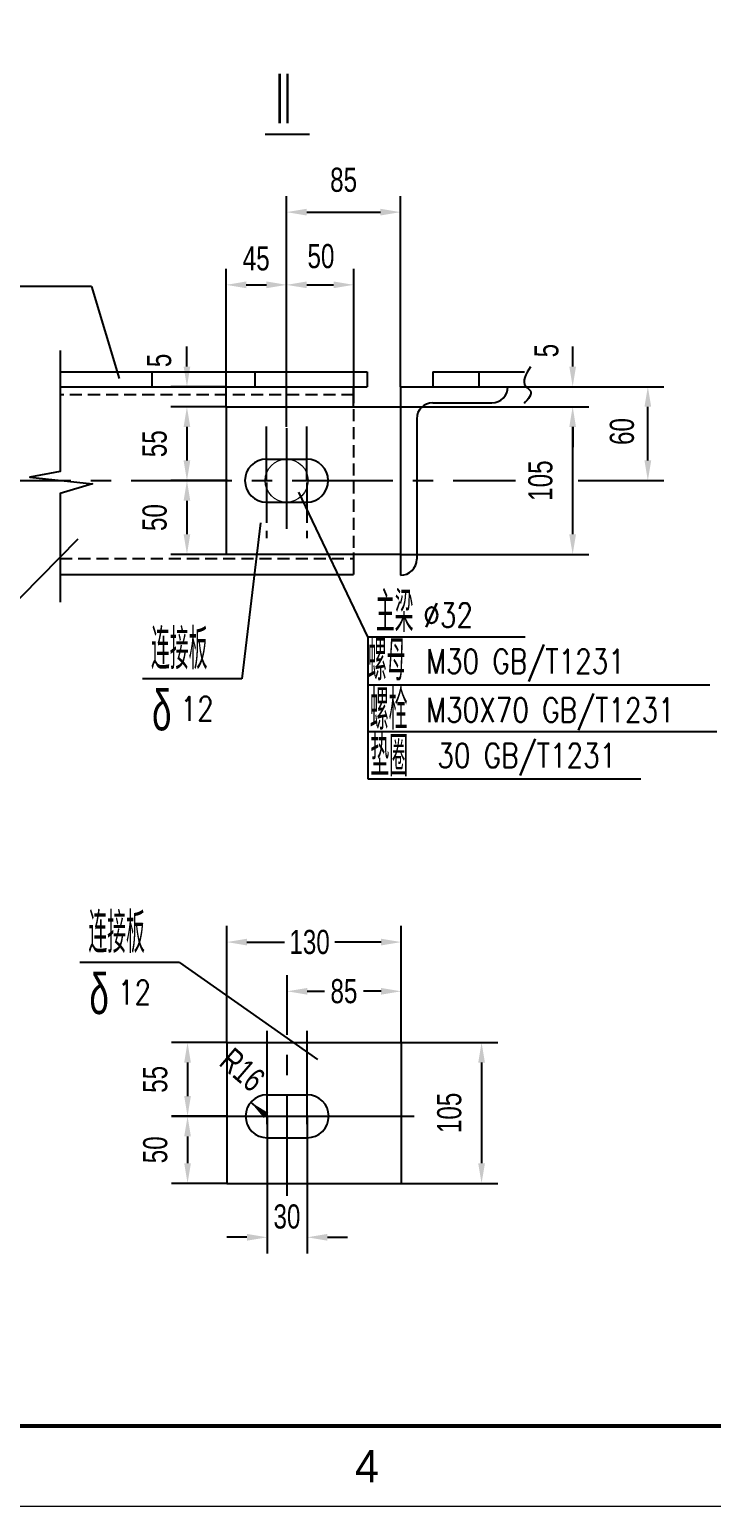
# Model space of a CAD drawing. Extents: x 148 to 221443, y -36682 to 6758.
# Drawn here: x 49994 to 51688, y -36458 to -32790 of the extents above; entities that cross this region are included whole.
import ezdxf
from ezdxf.enums import TextEntityAlignment as Align

# ---------------------------------------------------------------- set-up
doc = ezdxf.new("R2010")
doc.units = 0
doc.header["$LTSCALE"] = 10
doc.header["$MEASUREMENT"] = 0
doc.linetypes.add('CENTERX2', pattern=[4, 2.5, -0.5, 0.5, -0.5])
doc.linetypes.add('HIDDENX2', pattern=[0.75, 0.5, -0.25])
for name, color, linetype in [('2', 4, 'Continuous'), ('3', 255, 'Continuous'), ('9', 6, 'Continuous'), ('CENTER', 1, 'CENTERX2'), ('DIM', 4, 'Continuous')]:
    doc.layers.add(name, color=color, linetype=linetype)
doc.layers.add('2（细实线）', color=3, linetype='Continuous', lineweight=20)
doc.layers.add('图框层', color=7, linetype='Continuous', lineweight=15)
doc.styles.add('HZ', font='ROMS.SHX', dxfattribs={"width": 0.75, "bigfont": 'GBCBIG.SHX'})
doc.styles.get("Standard").update_dxf_attribs({"font": 'wison_e.shx', "width": 0.75, "bigfont": 'wison_c.shx'})
doc.styles.add('XW', font='ROMANS.shx', dxfattribs={"width": 0.85})
doc.dimstyles.new('DIM1', dxfattribs={"dimscale": 20, "dimtxt": 3, "dimasz": 2.5, "dimexe": 2, "dimexo": 0, "dimgap": 1, "dimtad": 0, "dimdec": 0, "dimzin": 0, "dimdsep": 46, "dimtxsty": 'Standard', "dimcen": 2, "dimclrd": 3, "dimclre": 3, "dimclrt": 3, "dimadec": 0, "dimazin": 0, "dimtfac": 0.666667, "dimtdec": 0, "dimtofl": 0, "dimtmove": 2, "dimatfit": 1, "dimfxl": 2, "dimtvp": 1.333333, "dimtolj": 1, "dimtzin": 0, "dimarcsym": 0})

# ---------------------------------------------------------------- blocks, each defined once
blk = doc.blocks.new('*D1922')
at = {"layer": 'Defpoints', "color": 0}
for p in [(50632.1, -33424.1), (50482.1, -33727), (50632.1, -33776.7)]:
    blk.add_point(p, dxfattribs=at)
at = {"layer": 'DIM', "color": 3, "lineweight": -2}
for p, q in [((50482.1, -33727), (50482.1, -33384.1)), ((50632.1, -33776.7), (50632.1, -33384.1)), ((50532.1, -33424.1), (50582.1, -33424.1))]:
    blk.add_line(p, q, dxfattribs=at)
at = {"layer": 'DIM', "color": 3}
for points in [[(50532.1, -33415.7), (50532.1, -33432.4), (50482.1, -33424.1)], [(50582.1, -33432.4), (50582.1, -33415.7), (50632.1, -33424.1)]]:
    blk.add_solid(points, dxfattribs=at)
at = {"layer": 'DIM', "color": 3, "insert": (50556.7, -33358.7), "char_height": 60, "attachment_point": 5}
blk.add_mtext('\\A1;45', dxfattribs=at)
blk = doc.blocks.new('*D1923')
at = {"layer": 'Defpoints', "color": 0}
for p in [(50798.8, -33424.1), (50798.8, -33717), (50632.1, -33776.7)]:
    blk.add_point(p, dxfattribs=at)
at = {"layer": 'DIM', "color": 3, "lineweight": -2}
for p, q in [((50632.1, -33776.7), (50632.1, -33384.1)), ((50798.8, -33717), (50798.8, -33384.1)), ((50682.1, -33424.1), (50748.8, -33424.1))]:
    blk.add_line(p, q, dxfattribs=at)
at = {"layer": 'DIM', "color": 3}
for points in [[(50682.1, -33415.7), (50682.1, -33432.4), (50632.1, -33424.1)], [(50748.8, -33432.4), (50748.8, -33415.7), (50798.8, -33424.1)]]:
    blk.add_solid(points, dxfattribs=at)
at = {"layer": 'DIM', "color": 3, "insert": (50717.5, -33353), "char_height": 60, "attachment_point": 5}
blk.add_mtext('\\A1;50', dxfattribs=at)
blk = doc.blocks.new('*D1924')
at = {"layer": 'Defpoints', "color": 0}
for p in [(50915.4, -33243.5), (50915.4, -33677), (50632.1, -33776.7)]:
    blk.add_point(p, dxfattribs=at)
at = {"layer": 'DIM', "color": 3, "lineweight": -2}
for p, q in [((50632.1, -33776.7), (50632.1, -33203.5)), ((50915.4, -33677), (50915.4, -33203.5)), ((50682.1, -33243.5), (50865.4, -33243.5))]:
    blk.add_line(p, q, dxfattribs=at)
at = {"layer": 'DIM', "color": 3}
for points in [[(50682.1, -33235.2), (50682.1, -33251.8), (50632.1, -33243.5)], [(50865.4, -33251.8), (50865.4, -33235.2), (50915.4, -33243.5)]]:
    blk.add_solid(points, dxfattribs=at)
at = {"layer": 'DIM', "color": 3, "insert": (50773.8, -33163.5), "char_height": 60, "attachment_point": 5}
blk.add_mtext('\\A1;85', dxfattribs=at)
blk = doc.blocks.new('*D1925')
at = {"layer": 'Defpoints', "color": 0}
for p in [(51165.4, -33677), (51529.5, -33677), (51356.7, -33910.3)]:
    blk.add_point(p, dxfattribs=at)
at = {"layer": 'DIM', "color": 3, "lineweight": -2}
for p, q in [((51165.4, -33677), (51569.5, -33677)), ((51529.5, -33860.3), (51529.5, -33727)), ((51356.7, -33910.3), (51569.5, -33910.3))]:
    blk.add_line(p, q, dxfattribs=at)
at = {"layer": 'DIM', "color": 3}
for points in [[(51537.9, -33727), (51521.2, -33727), (51529.5, -33677)], [(51521.2, -33860.3), (51537.9, -33860.3), (51529.5, -33910.3)]]:
    blk.add_solid(points, dxfattribs=at)
at = {"layer": 'DIM', "color": 3, "insert": (51465.4, -33788.4), "char_height": 60, "attachment_point": 5, "rotation": 90}
blk.add_mtext('\\A1;60', dxfattribs=at)
blk = doc.blocks.new('*D1926')
at = {"layer": 'Defpoints', "color": 0}
for p in [(50482.1, -33910.3), (50384.6, -34093.7), (50482.1, -34093.7)]:
    blk.add_point(p, dxfattribs=at)
at = {"layer": 'DIM', "color": 3, "lineweight": -2}
for p, q in [((50482.1, -33910.3), (50344.6, -33910.3)), ((50384.6, -33960.3), (50384.6, -34043.7)), ((50482.1, -34093.7), (50344.6, -34093.7))]:
    blk.add_line(p, q, dxfattribs=at)
at = {"layer": 'DIM', "color": 3}
for points in [[(50392.9, -33960.3), (50376.3, -33960.3), (50384.6, -33910.3)], [(50376.3, -34043.7), (50392.9, -34043.7), (50384.6, -34093.7)]]:
    blk.add_solid(points, dxfattribs=at)
at = {"layer": 'DIM', "color": 3, "insert": (50304.6, -34002), "char_height": 60, "attachment_point": 5, "rotation": 90}
blk.add_mtext('\\A1;50', dxfattribs=at)
blk = doc.blocks.new('*D1927')
at = {"layer": 'Defpoints', "color": 0}
for p in [(50482.1, -33727), (50384.6, -33910.3), (50485, -33910.3)]:
    blk.add_point(p, dxfattribs=at)
at = {"layer": 'DIM', "color": 3, "lineweight": -2}
for p, q in [((50482.1, -33727), (50344.6, -33727)), ((50384.6, -33777), (50384.6, -33860.3)), ((50485, -33910.3), (50344.6, -33910.3))]:
    blk.add_line(p, q, dxfattribs=at)
at = {"layer": 'DIM', "color": 3}
for points in [[(50392.9, -33777), (50376.3, -33777), (50384.6, -33727)], [(50376.3, -33860.3), (50392.9, -33860.3), (50384.6, -33910.3)]]:
    blk.add_solid(points, dxfattribs=at)
at = {"layer": 'DIM', "color": 3, "insert": (50304.6, -33818.7), "char_height": 60, "attachment_point": 5, "rotation": 90}
blk.add_mtext('\\A1;55', dxfattribs=at)
blk = doc.blocks.new('*D1928')
at = {"layer": 'Defpoints', "color": 0}
for p in [(50482.1, -33677), (50384.6, -33727), (50482.1, -33727)]:
    blk.add_point(p, dxfattribs=at)
at = {"layer": 'DIM', "color": 3, "lineweight": -2}
for p, q in [((50384.6, -33627), (50384.6, -33577)), ((50482.1, -33677), (50344.6, -33677)), ((50482.1, -33727), (50344.6, -33727)), ((50384.6, -33777), (50384.6, -33827))]:
    blk.add_line(p, q, dxfattribs=at)
at = {"layer": 'DIM', "color": 3}
for points in [[(50376.3, -33627), (50392.9, -33627), (50384.6, -33677)], [(50392.9, -33777), (50376.3, -33777), (50384.6, -33727)]]:
    blk.add_solid(points, dxfattribs=at)
at = {"layer": 'DIM', "color": 3, "insert": (50315.9, -33611.8), "char_height": 60, "attachment_point": 5, "rotation": 90}
blk.add_mtext('\\A1;5', dxfattribs=at)
blk = doc.blocks.new('*D1929')
at = {"layer": 'Defpoints', "color": 0}
for p in [(50483.6, -35489), (50386.1, -35655.6), (50483.6, -35655.6)]:
    blk.add_point(p, dxfattribs=at)
at = {"layer": 'DIM', "color": 3, "lineweight": -2}
for p, q in [((50483.6, -35489), (50346.1, -35489)), ((50386.1, -35539), (50386.1, -35605.6)), ((50483.6, -35655.6), (50346.1, -35655.6))]:
    blk.add_line(p, q, dxfattribs=at)
at = {"layer": 'DIM', "color": 3}
for points in [[(50394.4, -35539), (50377.8, -35539), (50386.1, -35489)], [(50377.8, -35605.6), (50394.4, -35605.6), (50386.1, -35655.6)]]:
    blk.add_solid(points, dxfattribs=at)
at = {"layer": 'DIM', "color": 3, "insert": (50306.1, -35572.3), "char_height": 60, "attachment_point": 5, "rotation": 90}
blk.add_mtext('\\A1;50', dxfattribs=at)
blk = doc.blocks.new('*D1930')
at = {"layer": 'Defpoints', "color": 0}
for p in [(50483.6, -35305.6), (50386.1, -35489), (50486.4, -35489)]:
    blk.add_point(p, dxfattribs=at)
at = {"layer": 'DIM', "color": 3, "lineweight": -2}
for p, q in [((50483.6, -35305.6), (50346.1, -35305.6)), ((50386.1, -35355.6), (50386.1, -35439)), ((50486.4, -35489), (50346.1, -35489))]:
    blk.add_line(p, q, dxfattribs=at)
at = {"layer": 'DIM', "color": 3}
for points in [[(50394.4, -35355.6), (50377.8, -35355.6), (50386.1, -35305.6)], [(50377.8, -35439), (50394.4, -35439), (50386.1, -35489)]]:
    blk.add_solid(points, dxfattribs=at)
at = {"layer": 'DIM', "color": 3, "insert": (50306.1, -35397.3), "char_height": 60, "attachment_point": 5, "rotation": 90}
blk.add_mtext('\\A1;55', dxfattribs=at)
blk = doc.blocks.new('*D1931')
at = {"layer": 'Defpoints', "color": 0}
for p in [(50583.6, -35489), (50683.6, -35489), (50683.6, -35789.6)]:
    blk.add_point(p, dxfattribs=at)
at = {"layer": 'DIM', "color": 3, "lineweight": -2}
for p, q in [((50583.6, -35489), (50583.6, -35829.6)), ((50683.6, -35489), (50683.6, -35829.6)), ((50533.6, -35789.6), (50483.6, -35789.6)), ((50733.6, -35789.6), (50783.6, -35789.6))]:
    blk.add_line(p, q, dxfattribs=at)
at = {"layer": 'DIM', "color": 3}
for points in [[(50533.6, -35797.9), (50533.6, -35781.2), (50583.6, -35789.6)], [(50733.6, -35781.2), (50733.6, -35797.9), (50683.6, -35789.6)]]:
    blk.add_solid(points, dxfattribs=at)
at = {"layer": 'DIM', "color": 3, "insert": (50633, -35738.2), "char_height": 60, "attachment_point": 5}
blk.add_mtext('\\A1;30', dxfattribs=at)
blk = doc.blocks.new('*D1932')
at = {"layer": 'Defpoints', "color": 0}
for p in [(50543.2, -35454.1), (50583.6, -35489)]:
    blk.add_point(p, dxfattribs=at)
at = {"layer": 'DIM', "color": 3, "lineweight": -2}
for p, q in [((50583.6, -35489), (50543.2, -35454.1)), ((50581.1, -35486.8), (50583.6, -35489))]:
    blk.add_line(p, q, dxfattribs=at)
at = {"layer": 'DIM', "color": 3}
blk.add_solid([(50586.5, -35480.5), (50575.6, -35493.1), (50543.2, -35454.1)], dxfattribs=at)
at = {"layer": 'DIM', "color": 3, "insert": (50522.4, -35373.6), "char_height": 60, "attachment_point": 5, "rotation": 319.2248}
blk.add_mtext('\\A1;R16', dxfattribs=at)
blk = doc.blocks.new('*D1933')
at = {"layer": 'Defpoints', "color": 0}
for p in [(50916.9, -35056.4), (50483.6, -35305.6), (50916.9, -35305.6)]:
    blk.add_point(p, dxfattribs=at)
at = {"layer": 'DIM', "color": 3, "lineweight": -2}
for p, q in [((50483.6, -35305.6), (50483.6, -35016.4)), ((50916.9, -35305.6), (50916.9, -35016.4)), ((50533.6, -35056.4), (50626.7, -35056.4)), ((50866.9, -35056.4), (50751.7, -35056.4))]:
    blk.add_line(p, q, dxfattribs=at)
at = {"layer": 'DIM', "color": 3}
for points in [[(50533.6, -35048.1), (50533.6, -35064.7), (50483.6, -35056.4)], [(50866.9, -35064.7), (50866.9, -35048.1), (50916.9, -35056.4)]]:
    blk.add_solid(points, dxfattribs=at)
at = {"layer": 'DIM', "color": 3, "insert": (50689.2, -35056.4), "char_height": 60, "attachment_point": 5}
blk.add_mtext('\\A1;130', dxfattribs=at)
blk = doc.blocks.new('*D1934')
at = {"layer": 'Defpoints', "color": 0}
for p in [(50916.9, -35178.6), (50916.9, -35238.9), (50633.6, -35273)]:
    blk.add_point(p, dxfattribs=at)
at = {"layer": 'DIM', "color": 3, "lineweight": -2}
for p, q in [((50633.6, -35273), (50633.6, -35138.6)), ((50916.9, -35238.9), (50916.9, -35138.6)), ((50683.6, -35178.6), (50726.3, -35178.6)), ((50866.9, -35178.6), (50822.9, -35178.6))]:
    blk.add_line(p, q, dxfattribs=at)
at = {"layer": 'DIM', "color": 3}
for points in [[(50683.6, -35170.3), (50683.6, -35186.9), (50633.6, -35178.6)], [(50866.9, -35186.9), (50866.9, -35170.3), (50916.9, -35178.6)]]:
    blk.add_solid(points, dxfattribs=at)
at = {"layer": 'DIM', "color": 3, "insert": (50774.6, -35178.6), "char_height": 60, "attachment_point": 5}
blk.add_mtext('\\A1;85', dxfattribs=at)
blk = doc.blocks.new('*D1945')
at = {"layer": 'Defpoints', "color": 0}
for p in [(50915.4, -33727), (51342.8, -33727), (50915.4, -34093.7)]:
    blk.add_point(p, dxfattribs=at)
at = {"layer": 'DIM', "color": 3, "lineweight": -2}
for p, q in [((50915.4, -33727), (51382.8, -33727)), ((51342.8, -34043.7), (51342.8, -33777)), ((50915.4, -34093.7), (51382.8, -34093.7))]:
    blk.add_line(p, q, dxfattribs=at)
at = {"layer": 'DIM', "color": 3}
for points in [[(51351.1, -33777), (51334.4, -33777), (51342.8, -33727)], [(51334.4, -34043.7), (51351.1, -34043.7), (51342.8, -34093.7)]]:
    blk.add_solid(points, dxfattribs=at)
at = {"layer": 'DIM', "color": 3, "insert": (51262.8, -33910.3), "char_height": 60, "attachment_point": 5, "rotation": 90}
blk.add_mtext('\\A1;105', dxfattribs=at)
blk = doc.blocks.new('*D1946')
at = {"layer": 'Defpoints', "color": 0}
for p in [(51185.4, -33677), (51196.9, -33727), (51342.8, -33727)]:
    blk.add_point(p, dxfattribs=at)
at = {"layer": 'DIM', "color": 3, "lineweight": -2}
for p, q in [((51342.8, -33627), (51342.8, -33577)), ((51185.4, -33677), (51382.8, -33677)), ((51196.9, -33727), (51382.8, -33727)), ((51342.8, -33777), (51342.8, -33827))]:
    blk.add_line(p, q, dxfattribs=at)
at = {"layer": 'DIM', "color": 3}
for points in [[(51334.4, -33627), (51351.1, -33627), (51342.8, -33677)], [(51351.1, -33777), (51334.4, -33777), (51342.8, -33727)]]:
    blk.add_solid(points, dxfattribs=at)
at = {"layer": 'DIM', "color": 3, "insert": (51277.7, -33587.4), "char_height": 60, "attachment_point": 5, "rotation": 90}
blk.add_mtext('\\A1;5', dxfattribs=at)
blk = doc.blocks.new('*D1948')
at = {"layer": 'Defpoints', "color": 0}
for p in [(50916.9, -35305.6), (50916.9, -35655.6), (51116.5, -35655.6)]:
    blk.add_point(p, dxfattribs=at)
at = {"layer": 'DIM', "color": 3, "lineweight": -2}
for p, q in [((50916.9, -35305.6), (51156.5, -35305.6)), ((51116.5, -35355.6), (51116.5, -35605.6)), ((50916.9, -35655.6), (51156.5, -35655.6))]:
    blk.add_line(p, q, dxfattribs=at)
at = {"layer": 'DIM', "color": 3}
for points in [[(51124.9, -35355.6), (51108.2, -35355.6), (51116.5, -35305.6)], [(51108.2, -35605.6), (51124.9, -35605.6), (51116.5, -35655.6)]]:
    blk.add_solid(points, dxfattribs=at)
at = {"layer": 'DIM', "color": 3, "insert": (51036.5, -35480.6), "char_height": 60, "attachment_point": 5, "rotation": 90}
blk.add_mtext('\\A1;105', dxfattribs=at)
blk = doc.blocks.new('a2')
at = {"layer": '图框层', "ltscale": 10}
blk.add_lwpolyline([(15311.09, 10126.74), (15905.09, 10126.74), (15905.09, 9706.74), (15311.09, 9706.74)], close=True, dxfattribs=at)
at = {"layer": '图框层', "ltscale": 10, "const_width": 0.5}
blk.add_lwpolyline([(15336.09, 10116.74), (15895.09, 10116.74), (15895.09, 9716.74), (15336.09, 9716.74)], close=True, dxfattribs=at)
at = {"style": 'HZ'}
blk.add_text('4', height=4, dxfattribs=at).set_placement((15662.17, 9711.74), align=Align.MIDDLE)

msp = doc.modelspace()

# ---------------------------------------------------------------- linework, layer by layer
for p, q in [((50069.7384, -33640.3397), (50832, -33640.3397)), ((50297.2045, -33640.3397), (50297.2045, -33677.0063)), ((50553.6518, -33640.3397), (50553.6518, -33677.0063)), ((50832, -33640.3397), (50832, -33677.0063)), ((50995.4289, -33640.3397), (50995.4289, -33677.0063)), ((50995.4289, -33640.3397), (51223.2526, -33640.3397)), ((51109.3407, -33640.3397), (51109.3407, -33677.0063)), ((50069.7384, -33677.0063), (50832, -33677.0063)), ((50798.7622, -33727.0063), (50798.7622, -33677.0063)), ((50915.4289, -33677.0063), (51225.1668, -33677.0063)), ((50915.4289, -33677.0063), (50915.4289, -34145.4202)), ((50482.0955, -33727.0063), (50915.4289, -33727.0063)), ((50482.0955, -33727.0063), (50482.0955, -34093.673)), ((50995.4289, -33717.0063), (51142.0955, -33717.0063)), ((50955.4289, -33757.0063), (50955.4289, -34105.4202)), ((50582.0955, -33857.0063), (50682.0955, -33857.0063)), ((50582.0955, -33963.673), (50682.0955, -33963.673)), ((50915.4289, -34093.673), (50482.0955, -34093.673)), ((50798.7622, -34089.1858), (50798.7622, -34143.673)), ((50069.7384, -34143.673), (50798.7622, -34143.673)), ((50483.5854, -35305.6427), (50916.9187, -35305.6427)), ((50483.5854, -35305.6427), (50483.5854, -35655.6427)), ((50916.9187, -35305.6427), (50916.9187, -35655.6427)), ((50583.5854, -35435.6427), (50683.5854, -35435.6427)), ((50583.5854, -35542.3094), (50683.5854, -35542.3094)), ((50483.5854, -35655.6427), (50916.9187, -35655.6427))]:
    msp.add_line(p, q)
at = {"color": 3, "lineweight": 0}
msp.add_circle((50632.0955, -33910.3397), 53.3333, dxfattribs=at)
for centre, radius, start, end in [((51142.0955, -33677.0063), 40, 270, 0), ((50995.4289, -33757.0063), 40, 90, 180), ((50582.0955, -33910.3397), 53.3333, 90, 270), ((50682.0955, -33910.3397), 53.3333, 270, 90), ((50915.4289, -34105.4202), 40, 270, 0), ((50583.5854, -35488.9761), 53.3333, 90, 270), ((50683.5854, -35488.9761), 53.3333, 270, 90)]:
    msp.add_arc(centre, radius, start, end)
at = {"layer": '2', "color": 3, "linetype": 'Continuous'}
for p, q in [((50578.7833, -33050.0236), (50689.2998, -33050.0236)), ((50147.7736, -33428.3858), (49511.5006, -33428.3858)), ((50147.7736, -33428.3858), (50216.426, -33657.0063)), ((50833.6857, -34298.4745), (50662.9158, -33938.8765)), ((50567.125, -34015.1611), (50521.376, -34402.7445)), ((49927.0387, -34245.0072), (50114.7598, -34055.1705)), ((50833.6857, -34298.4745), (50833.6857, -34650.7306)), ((50833.6857, -34298.4745), (51224.6491, -34298.4745)), ((50521.376, -34402.7445), (50273.8628, -34402.7445)), ((50833.6857, -34417.7326), (51683.2828, -34417.7326)), ((50833.6857, -34533.3119), (51700.8907, -34533.3119)), ((50833.6857, -34650.7306), (51512.0992, -34650.7306)), ((50365.7515, -35107.2581), (50118.2382, -35107.2581)), ((50365.7515, -35107.2581), (50709.1758, -35347.7264)), ((50346.0935, -35488.9761), (50949.1588, -35488.9761))]:
    msp.add_line(p, q, dxfattribs=at)
at = {"layer": '3', "linetype": 'HIDDENX2', "ltscale": 6}
for p, q in [((50798.7622, -33507.5833), (50798.7622, -34093.673)), ((50798.7622, -33697.0063), (50069.7384, -33697.0063)), ((50069.7384, -34103.673), (50798.7622, -34103.673))]:
    msp.add_line(p, q, dxfattribs=at)
at = {"layer": '9', "linetype": 'Continuous'}
msp.add_lwpolyline([(50069.7384, -33587.3432), (50069.7384, -33887.8601), (49993.9638, -33902.0577), (50150.2488, -33918.6216), (50069.7384, -33942.2844), (50069.7384, -34212.0397)], dxfattribs=at)
at = {"layer": '9'}
msp.add_spline([(51237.7111, -33627.9468), (51226.3741, -33676.0943), (51237.7111, -33687.4231), (51222.1229, -33718.5774)], degree=3, dxfattribs=at)
at = {"layer": 'CENTER', "ltscale": 10}
for p, q in [((50582.0955, -33910.3397), (50582.0955, -33775.7604)), ((50632.0955, -33779.8071), (50632.0955, -34040.8723)), ((50682.0955, -33910.3397), (50682.0955, -33775.7604)), ((49846.0004, -33910.3397), (51200.8985, -33910.3397)), ((50583.5854, -35508.9761), (50583.5854, -35276.684)), ((50633.7061, -35686.5148), (50633.5978, -35273.005)), ((50683.5854, -35508.9761), (50683.5854, -35276.684))]:
    msp.add_line(p, q, dxfattribs=at)
at = {"layer": 'CENTER', "ltscale": 4}
for p, q in [((50582.0955, -33914.797), (50582.0955, -34052.9168)), ((50682.0955, -33914.797), (50682.0955, -34052.9168))]:
    msp.add_line(p, q, dxfattribs=at)

# ---------------------------------------------------------------- block references
at = {"layer": '2（细实线）', "xscale": 20, "yscale": 20, "zscale": 20}
msp.add_blockref('a2', (-262411.7048, -230592.8857), dxfattribs=at)

# ---------------------------------------------------------------- texts
at = {"layer": '2', "color": 3, "linetype": 'Continuous', "style": 'HZ', "width": 0.65}
msp.add_text('Ⅱ', height=140, dxfattribs=at).set_placement((50657.3288, -32966.2603), align=Align.MIDDLE_RIGHT)
at = {"layer": '2', "color": 3, "linetype": 'Continuous'}
for s, height, style, width, p in [('主梁', 100, 'HZ', 0.65, (50853.8278, -34286.6079)), ('%%c32', 60, 'XW', 0.8, (50971.7785, -34274.4646)), ('连接板', 100, 'HZ', 0.65, (50295.3744, -34378.7822)), ('螺母', 100, 'HZ', 0.65, (50834.0341, -34406.5401)), ('M30 GB/T1231', 60, 'XW', 0.8, (50978.7524, -34389.0741)), ('δ', 100, 'HZ', 0.65, (50297.8817, -34530.5329)), ('螺栓', 100, 'HZ', 0.65, (50838.8624, -34529.2324)), ('M30X70 GB/T1231', 60, 'XW', 0.8, (50979.0394, -34510.1005)), ('12', 60, 'XW', 0.8, (50368.6875, -34506.8377)), ('垫圈', 100, 'HZ', 0.65, (50840.2414, -34644.8006)), (' 30 GB/T1231', 60, 'XW', 0.8, (50973.7258, -34623.0257)), ('连接板', 100, 'HZ', 0.65, (50139.7498, -35083.2959)), ('δ', 100, 'HZ', 0.65, (50142.2571, -35235.0465)), ('12', 60, 'XW', 0.8, (50213.063, -35211.3513))]:
    msp.add_text(s, height=height, dxfattribs=dict(at, style=style, width=width)).set_placement(p)

# ---------------------------------------------------------------- dimensions: what is measured, and where the dimension line sits
at = {"layer": 'DIM'}
dim = msp.add_linear_dim(base=(50915.4289, -33243.5102), p1=(50632.0955, -33776.6771), p2=(50915.4289, -33677.0063), text='85', dimstyle='DIM1', dxfattribs=at)
dim.commit()
dim.dimension.update_dxf_attribs({"geometry": '*D1924', "text_midpoint": (50773.7622, -33163.5102)})
for base, p1, p2, text, picture, middle in [((50632.0955, -33424.0556), (50482.0955, -33727.0063), (50632.0955, -33776.6771), '45', '*D1922', (50556.7162, -33358.6554)), ((50798.7622, -33424.0556), (50632.0955, -33776.6771), (50798.7622, -33717.0063), '50', '*D1923', (50717.4957, -33352.9692)), ((50916.9187, -35056.4076), (50483.5854, -35305.6427), (50916.9187, -35305.6427), '130', '*D1933', (50689.1838, -35056.4076)), ((50916.9187, -35178.6014), (50633.5978, -35273.005), (50916.9187, -35238.9394), '85', '*D1934', (50774.5835, -35178.6014)), ((50683.5854, -35789.5783), (50583.5854, -35488.9761), (50683.5854, -35488.9761), '30', '*D1931', (50633.0255, -35738.1759))]:
    dim = msp.add_linear_dim(base=base, p1=p1, p2=p2, text=text, dimstyle='DIM1', dxfattribs=at)
    dim.commit()
    dim.dimension.update_dxf_attribs({"geometry": picture, "text_midpoint": middle, "dimtype": 160})
for base, p1, p2, text, picture, middle in [((50384.6036, -33727.0063), (50482.0955, -33677.0063), (50482.0955, -33727.0063), '5', '*D1928', (50315.8857, -33611.821)), ((51342.7621, -33727.0063), (51185.4289, -33677.0063), (51196.927, -33727.0063), '5', '*D1946', (51277.6913, -33587.3723)), ((51529.5328, -33677.0063), (51356.7246, -33910.3397), (51165.4289, -33677.0063), '60', '*D1925', (51465.3615, -33788.3704))]:
    dim = msp.add_linear_dim(base=base, p1=p1, p2=p2, angle=90, text=text, dimstyle='DIM1', dxfattribs=at)
    dim.commit()
    dim.dimension.update_dxf_attribs({"geometry": picture, "text_midpoint": middle, "dimtype": 160})
for base, p1, p2, text, picture, middle in [((50384.6036, -33910.3397), (50482.0955, -33727.0063), (50484.9584, -33910.3397), '55', '*D1927', (50304.6036, -33818.673)), ((51342.7621, -33727.0063), (50915.4289, -34093.673), (50915.4289, -33727.0063), '105', '*D1945', (51262.7621, -33910.3397)), ((50384.6036, -34093.673), (50482.0955, -33910.3397), (50482.0955, -34093.673), '50', '*D1926', (50304.6036, -34002.0063)), ((50386.0935, -35488.9761), (50483.5854, -35305.6427), (50486.4482, -35488.9761), '55', '*D1930', (50306.0935, -35397.3094)), ((51116.5192, -35655.6427), (50916.9187, -35305.6427), (50916.9187, -35655.6427), '105', '*D1948', (51036.5192, -35480.6427)), ((50386.0935, -35655.6427), (50483.5854, -35488.9761), (50483.5854, -35655.6427), '50', '*D1929', (50306.0935, -35572.3094))]:
    dim = msp.add_linear_dim(base=base, p1=p1, p2=p2, angle=90, text=text, dimstyle='DIM1', dxfattribs=at)
    dim.commit()
    dim.dimension.update_dxf_attribs({"geometry": picture, "text_midpoint": middle})
dim = msp.add_radius_dim(center=(50583.5854, -35488.9761), mpoint=(50543.1973, -35454.1444), text='R16', dimstyle='DIM1', dxfattribs=at)
dim.commit()
dim.dimension.update_dxf_attribs({"geometry": '*D1932', "text_midpoint": (50522.4003, -35373.6449), "dimtype": 164})

doc.saveas('drawing.dxf')
